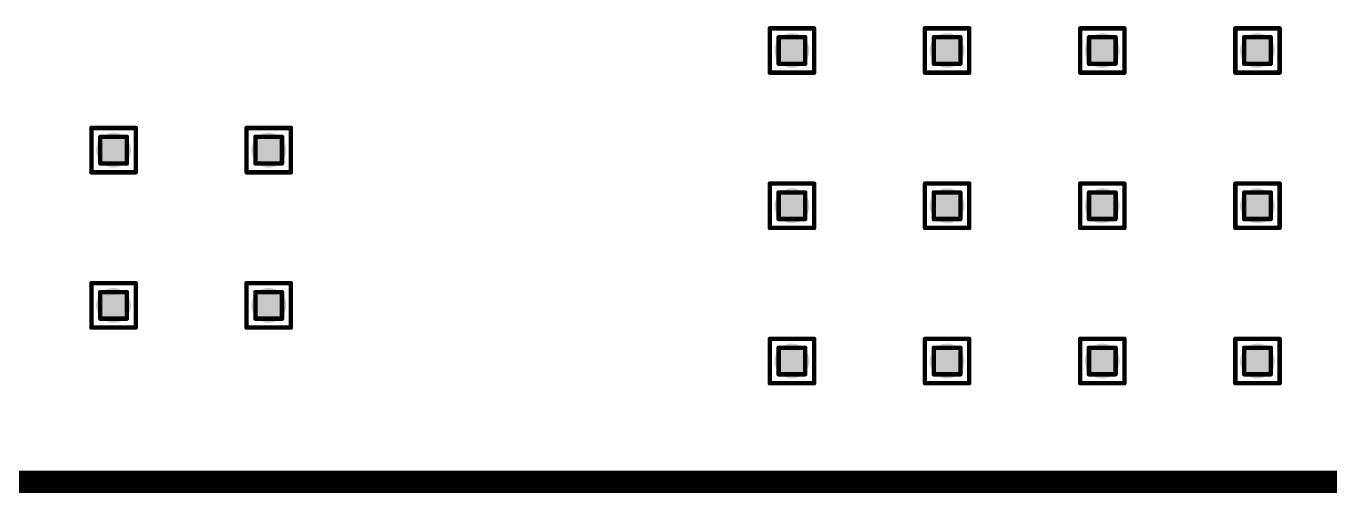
# Model space of a CAD drawing. Header units: millimetres. Extents: x -25 to 478, y -31 to 252.
# Drawn here: x 321.6 to 336.53, y -0.13 to 5.22 of the extents above; entities that cross this region are included whole.
import ezdxf

# ---------------------------------------------------------------- set-up
doc = ezdxf.new("R2010")
doc.units = ezdxf.units.MM
for name, color, linetype in [('DrillDrawing', 1, 'Continuous'), ('Mechanical1', 6, 'Continuous'), ('ViaHoleLayer', 16, 'Continuous')]:
    doc.layers.add(name, color=color, linetype=linetype)

msp = doc.modelspace()

# ---------------------------------------------------------------- hatches: boundary and pattern name
at = {"layer": 'ViaHoleLayer'}
h = msp.add_hatch(color=16, dxfattribs=at)
edge = h.paths.add_edge_path()
edge.add_arc((330.37, 4.939), 0.2, 0, 360)
h = msp.add_hatch(color=16, dxfattribs=at)
edge = h.paths.add_edge_path()
edge.add_arc((332.148, 4.939), 0.2, 0, 360)
h = msp.add_hatch(color=16, dxfattribs=at)
edge = h.paths.add_edge_path()
edge.add_arc((333.926, 4.939), 0.2, 0, 360)
h = msp.add_hatch(color=16, dxfattribs=at)
edge = h.paths.add_edge_path()
edge.add_arc((335.704, 4.939), 0.2, 0, 360)
h = msp.add_hatch(color=16, dxfattribs=at)
edge = h.paths.add_edge_path()
edge.add_arc((322.598, 3.798), 0.2, 0, 360)
h = msp.add_hatch(color=16, dxfattribs=at)
edge = h.paths.add_edge_path()
edge.add_arc((324.376, 3.798), 0.2, 0, 360)
h = msp.add_hatch(color=16, dxfattribs=at)
edge = h.paths.add_edge_path()
edge.add_arc((330.37, 3.161), 0.2, 0, 360)
h = msp.add_hatch(color=16, dxfattribs=at)
edge = h.paths.add_edge_path()
edge.add_arc((332.148, 3.161), 0.2, 0, 360)
h = msp.add_hatch(color=16, dxfattribs=at)
edge = h.paths.add_edge_path()
edge.add_arc((333.926, 3.161), 0.2, 0, 360)
h = msp.add_hatch(color=16, dxfattribs=at)
edge = h.paths.add_edge_path()
edge.add_arc((335.704, 3.161), 0.2, 0, 360)
h = msp.add_hatch(color=16, dxfattribs=at)
edge = h.paths.add_edge_path()
edge.add_arc((322.598, 2.02), 0.2, 0, 360)
h = msp.add_hatch(color=16, dxfattribs=at)
edge = h.paths.add_edge_path()
edge.add_arc((324.376, 2.02), 0.2, 0, 360)
h = msp.add_hatch(color=16, dxfattribs=at)
edge = h.paths.add_edge_path()
edge.add_arc((330.37, 1.383), 0.2, 0, 360)
h = msp.add_hatch(color=16, dxfattribs=at)
edge = h.paths.add_edge_path()
edge.add_arc((332.148, 1.383), 0.2, 0, 360)
h = msp.add_hatch(color=16, dxfattribs=at)
edge = h.paths.add_edge_path()
edge.add_arc((333.926, 1.383), 0.2, 0, 360)
h = msp.add_hatch(color=16, dxfattribs=at)
edge = h.paths.add_edge_path()
edge.add_arc((335.704, 1.383), 0.2, 0, 360)

# ---------------------------------------------------------------- linework, layer by layer
at = {"layer": 'DrillDrawing', "const_width": 0.0508}
for points in [[(330.116, 5.193), (330.624, 5.193)], [(330.116, 4.685), (330.116, 5.193)], [(330.218, 5.091), (330.523, 5.091)], [(330.218, 4.787), (330.218, 5.091)], [(330.523, 4.787), (330.523, 5.091)], [(330.624, 4.685), (330.624, 5.193)], [(331.894, 5.193), (332.402, 5.193)], [(331.894, 4.685), (331.894, 5.193)], [(331.996, 5.091), (332.301, 5.091)], [(331.996, 4.787), (331.996, 5.091)], [(332.301, 4.787), (332.301, 5.091)], [(332.402, 4.685), (332.402, 5.193)], [(333.672, 5.193), (334.18, 5.193)], [(333.672, 4.685), (333.672, 5.193)], [(333.774, 5.091), (334.079, 5.091)], [(333.774, 4.787), (333.774, 5.091)], [(334.079, 4.787), (334.079, 5.091)], [(334.18, 4.685), (334.18, 5.193)], [(335.45, 5.193), (335.958, 5.193)], [(335.45, 4.685), (335.45, 5.193)], [(335.552, 5.091), (335.857, 5.091)], [(335.552, 4.787), (335.552, 5.091)], [(335.857, 4.787), (335.857, 5.091)], [(335.958, 4.685), (335.958, 5.193)], [(330.218, 4.787), (330.523, 4.787)], [(331.996, 4.787), (332.301, 4.787)], [(333.774, 4.787), (334.079, 4.787)], [(335.552, 4.787), (335.857, 4.787)], [(330.116, 4.685), (330.624, 4.685)], [(331.894, 4.685), (332.402, 4.685)], [(333.672, 4.685), (334.18, 4.685)], [(335.45, 4.685), (335.958, 4.685)], [(322.344, 4.052), (322.852, 4.052)], [(322.344, 3.544), (322.344, 4.052)], [(322.852, 3.544), (322.852, 4.052)], [(324.122, 4.052), (324.63, 4.052)], [(324.122, 3.544), (324.122, 4.052)], [(324.63, 3.544), (324.63, 4.052)], [(322.445, 3.95), (322.75, 3.95)], [(322.445, 3.646), (322.445, 3.95)], [(322.75, 3.646), (322.75, 3.95)], [(324.223, 3.95), (324.528, 3.95)], [(324.223, 3.646), (324.223, 3.95)], [(324.528, 3.646), (324.528, 3.95)], [(322.445, 3.646), (322.75, 3.646)], [(324.223, 3.646), (324.528, 3.646)], [(322.344, 3.544), (322.852, 3.544)], [(324.122, 3.544), (324.63, 3.544)], [(330.116, 3.415), (330.624, 3.415)], [(330.116, 2.907), (330.116, 3.415)], [(330.624, 2.907), (330.624, 3.415)], [(331.894, 3.415), (332.402, 3.415)], [(331.894, 2.907), (331.894, 3.415)], [(332.402, 2.907), (332.402, 3.415)], [(333.672, 3.415), (334.18, 3.415)], [(333.672, 2.907), (333.672, 3.415)], [(334.18, 2.907), (334.18, 3.415)], [(335.45, 3.415), (335.958, 3.415)], [(335.45, 2.907), (335.45, 3.415)], [(335.958, 2.907), (335.958, 3.415)], [(330.218, 3.313), (330.523, 3.313)], [(330.218, 3.009), (330.218, 3.313)], [(330.523, 3.009), (330.523, 3.313)], [(331.996, 3.313), (332.301, 3.313)], [(331.996, 3.009), (331.996, 3.313)], [(332.301, 3.009), (332.301, 3.313)], [(333.774, 3.313), (334.079, 3.313)], [(333.774, 3.009), (333.774, 3.313)], [(334.079, 3.009), (334.079, 3.313)], [(335.552, 3.313), (335.857, 3.313)], [(335.552, 3.009), (335.552, 3.313)], [(335.857, 3.009), (335.857, 3.313)], [(330.218, 3.009), (330.523, 3.009)], [(331.996, 3.009), (332.301, 3.009)], [(333.774, 3.009), (334.079, 3.009)], [(335.552, 3.009), (335.857, 3.009)], [(330.116, 2.907), (330.624, 2.907)], [(331.894, 2.907), (332.402, 2.907)], [(333.672, 2.907), (334.18, 2.907)], [(335.45, 2.907), (335.958, 2.907)], [(322.344, 2.274), (322.852, 2.274)], [(322.344, 1.766), (322.344, 2.274)], [(322.852, 1.766), (322.852, 2.274)], [(324.122, 2.274), (324.63, 2.274)], [(324.122, 1.766), (324.122, 2.274)], [(324.63, 1.766), (324.63, 2.274)], [(322.445, 2.172), (322.75, 2.172)], [(322.445, 1.868), (322.445, 2.172)], [(322.75, 1.868), (322.75, 2.172)], [(324.223, 2.172), (324.528, 2.172)], [(324.223, 1.868), (324.223, 2.172)], [(324.528, 1.868), (324.528, 2.172)], [(322.445, 1.868), (322.75, 1.868)], [(324.223, 1.868), (324.528, 1.868)], [(322.344, 1.766), (322.852, 1.766)], [(324.122, 1.766), (324.63, 1.766)], [(330.116, 1.637), (330.624, 1.637)], [(330.116, 1.129), (330.116, 1.637)], [(330.624, 1.129), (330.624, 1.637)], [(331.894, 1.637), (332.402, 1.637)], [(331.894, 1.129), (331.894, 1.637)], [(332.402, 1.129), (332.402, 1.637)], [(333.672, 1.637), (334.18, 1.637)], [(333.672, 1.129), (333.672, 1.637)], [(334.18, 1.129), (334.18, 1.637)], [(335.45, 1.637), (335.958, 1.637)], [(335.45, 1.129), (335.45, 1.637)], [(335.958, 1.129), (335.958, 1.637)], [(330.218, 1.535), (330.523, 1.535)], [(330.218, 1.231), (330.218, 1.535)], [(330.523, 1.231), (330.523, 1.535)], [(331.996, 1.535), (332.301, 1.535)], [(331.996, 1.231), (331.996, 1.535)], [(332.301, 1.231), (332.301, 1.535)], [(333.774, 1.535), (334.079, 1.535)], [(333.774, 1.231), (333.774, 1.535)], [(334.079, 1.231), (334.079, 1.535)], [(335.552, 1.535), (335.857, 1.535)], [(335.552, 1.231), (335.552, 1.535)], [(335.857, 1.231), (335.857, 1.535)], [(330.218, 1.231), (330.523, 1.231)], [(331.996, 1.231), (332.301, 1.231)], [(333.774, 1.231), (334.079, 1.231)], [(335.552, 1.231), (335.857, 1.231)], [(330.116, 1.129), (330.624, 1.129)], [(331.894, 1.129), (332.402, 1.129)], [(333.672, 1.129), (334.18, 1.129)], [(335.45, 1.129), (335.958, 1.129)]]:
    msp.add_lwpolyline(points, dxfattribs=at)
at = {"layer": 'DrillDrawing', "const_width": 0.0254}
for points in [[(330.104, 5.193, 1), (330.129, 5.193, 1)], [(330.104, 5.193, 1), (330.129, 5.193, 1)], [(330.205, 5.091, 1), (330.231, 5.091, 1)], [(330.205, 5.091, 1), (330.231, 5.091, 1)], [(330.51, 5.091, 1), (330.535, 5.091, 1)], [(330.51, 5.091, 1), (330.535, 5.091, 1)], [(330.612, 5.193, 1), (330.637, 5.193, 1)], [(330.612, 5.193, 1), (330.637, 5.193, 1)], [(331.882, 5.193, 1), (331.907, 5.193, 1)], [(331.882, 5.193, 1), (331.907, 5.193, 1)], [(331.983, 5.091, 1), (332.009, 5.091, 1)], [(331.983, 5.091, 1), (332.009, 5.091, 1)], [(332.288, 5.091, 1), (332.313, 5.091, 1)], [(332.288, 5.091, 1), (332.313, 5.091, 1)], [(332.39, 5.193, 1), (332.415, 5.193, 1)], [(332.39, 5.193, 1), (332.415, 5.193, 1)], [(333.66, 5.193, 1), (333.685, 5.193, 1)], [(333.66, 5.193, 1), (333.685, 5.193, 1)], [(333.761, 5.091, 1), (333.787, 5.091, 1)], [(333.761, 5.091, 1), (333.787, 5.091, 1)], [(334.066, 5.091, 1), (334.091, 5.091, 1)], [(334.066, 5.091, 1), (334.091, 5.091, 1)], [(334.168, 5.193, 1), (334.193, 5.193, 1)], [(334.168, 5.193, 1), (334.193, 5.193, 1)], [(335.438, 5.193, 1), (335.463, 5.193, 1)], [(335.438, 5.193, 1), (335.463, 5.193, 1)], [(335.539, 5.091, 1), (335.565, 5.091, 1)], [(335.539, 5.091, 1), (335.565, 5.091, 1)], [(335.844, 5.091, 1), (335.869, 5.091, 1)], [(335.844, 5.091, 1), (335.869, 5.091, 1)], [(335.946, 5.193, 1), (335.971, 5.193, 1)], [(335.946, 5.193, 1), (335.971, 5.193, 1)], [(330.205, 4.787, 1), (330.231, 4.787, 1)], [(330.205, 4.787, 1), (330.231, 4.787, 1)], [(330.51, 4.787, 1), (330.535, 4.787, 1)], [(330.51, 4.787, 1), (330.535, 4.787, 1)], [(331.983, 4.787, 1), (332.009, 4.787, 1)], [(331.983, 4.787, 1), (332.009, 4.787, 1)], [(332.288, 4.787, 1), (332.313, 4.787, 1)], [(332.288, 4.787, 1), (332.313, 4.787, 1)], [(333.761, 4.787, 1), (333.787, 4.787, 1)], [(333.761, 4.787, 1), (333.787, 4.787, 1)], [(334.066, 4.787, 1), (334.091, 4.787, 1)], [(334.066, 4.787, 1), (334.091, 4.787, 1)], [(335.539, 4.787, 1), (335.565, 4.787, 1)], [(335.539, 4.787, 1), (335.565, 4.787, 1)], [(335.844, 4.787, 1), (335.869, 4.787, 1)], [(335.844, 4.787, 1), (335.869, 4.787, 1)], [(330.104, 4.685, 1), (330.129, 4.685, 1)], [(330.104, 4.685, 1), (330.129, 4.685, 1)], [(330.612, 4.685, 1), (330.637, 4.685, 1)], [(330.612, 4.685, 1), (330.637, 4.685, 1)], [(331.882, 4.685, 1), (331.907, 4.685, 1)], [(331.882, 4.685, 1), (331.907, 4.685, 1)], [(332.39, 4.685, 1), (332.415, 4.685, 1)], [(332.39, 4.685, 1), (332.415, 4.685, 1)], [(333.66, 4.685, 1), (333.685, 4.685, 1)], [(333.66, 4.685, 1), (333.685, 4.685, 1)], [(334.168, 4.685, 1), (334.193, 4.685, 1)], [(334.168, 4.685, 1), (334.193, 4.685, 1)], [(335.438, 4.685, 1), (335.463, 4.685, 1)], [(335.438, 4.685, 1), (335.463, 4.685, 1)], [(335.946, 4.685, 1), (335.971, 4.685, 1)], [(335.946, 4.685, 1), (335.971, 4.685, 1)], [(322.331, 4.052, 1), (322.357, 4.052, 1)], [(322.331, 4.052, 1), (322.357, 4.052, 1)], [(322.839, 4.052, 1), (322.865, 4.052, 1)], [(322.839, 4.052, 1), (322.865, 4.052, 1)], [(324.109, 4.052, 1), (324.135, 4.052, 1)], [(324.109, 4.052, 1), (324.135, 4.052, 1)], [(324.617, 4.052, 1), (324.643, 4.052, 1)], [(324.617, 4.052, 1), (324.643, 4.052, 1)], [(322.433, 3.95, 1), (322.458, 3.95, 1)], [(322.433, 3.95, 1), (322.458, 3.95, 1)], [(322.738, 3.95, 1), (322.763, 3.95, 1)], [(322.738, 3.95, 1), (322.763, 3.95, 1)], [(324.211, 3.95, 1), (324.236, 3.95, 1)], [(324.211, 3.95, 1), (324.236, 3.95, 1)], [(324.516, 3.95, 1), (324.541, 3.95, 1)], [(324.516, 3.95, 1), (324.541, 3.95, 1)], [(322.433, 3.646, 1), (322.458, 3.646, 1)], [(322.433, 3.646, 1), (322.458, 3.646, 1)], [(322.738, 3.646, 1), (322.763, 3.646, 1)], [(322.738, 3.646, 1), (322.763, 3.646, 1)], [(324.211, 3.646, 1), (324.236, 3.646, 1)], [(324.211, 3.646, 1), (324.236, 3.646, 1)], [(324.516, 3.646, 1), (324.541, 3.646, 1)], [(324.516, 3.646, 1), (324.541, 3.646, 1)], [(322.331, 3.544, 1), (322.357, 3.544, 1)], [(322.331, 3.544, 1), (322.357, 3.544, 1)], [(322.839, 3.544, 1), (322.865, 3.544, 1)], [(322.839, 3.544, 1), (322.865, 3.544, 1)], [(324.109, 3.544, 1), (324.135, 3.544, 1)], [(324.109, 3.544, 1), (324.135, 3.544, 1)], [(324.617, 3.544, 1), (324.643, 3.544, 1)], [(324.617, 3.544, 1), (324.643, 3.544, 1)], [(330.104, 3.415, 1), (330.129, 3.415, 1)], [(330.104, 3.415, 1), (330.129, 3.415, 1)], [(330.612, 3.415, 1), (330.637, 3.415, 1)], [(330.612, 3.415, 1), (330.637, 3.415, 1)], [(331.882, 3.415, 1), (331.907, 3.415, 1)], [(331.882, 3.415, 1), (331.907, 3.415, 1)], [(332.39, 3.415, 1), (332.415, 3.415, 1)], [(332.39, 3.415, 1), (332.415, 3.415, 1)], [(333.66, 3.415, 1), (333.685, 3.415, 1)], [(333.66, 3.415, 1), (333.685, 3.415, 1)], [(334.168, 3.415, 1), (334.193, 3.415, 1)], [(334.168, 3.415, 1), (334.193, 3.415, 1)], [(335.438, 3.415, 1), (335.463, 3.415, 1)], [(335.438, 3.415, 1), (335.463, 3.415, 1)], [(335.946, 3.415, 1), (335.971, 3.415, 1)], [(335.946, 3.415, 1), (335.971, 3.415, 1)], [(330.205, 3.313, 1), (330.231, 3.313, 1)], [(330.205, 3.313, 1), (330.231, 3.313, 1)], [(330.51, 3.313, 1), (330.535, 3.313, 1)], [(330.51, 3.313, 1), (330.535, 3.313, 1)], [(331.983, 3.313, 1), (332.009, 3.313, 1)], [(331.983, 3.313, 1), (332.009, 3.313, 1)], [(332.288, 3.313, 1), (332.313, 3.313, 1)], [(332.288, 3.313, 1), (332.313, 3.313, 1)], [(333.761, 3.313, 1), (333.787, 3.313, 1)], [(333.761, 3.313, 1), (333.787, 3.313, 1)], [(334.066, 3.313, 1), (334.091, 3.313, 1)], [(334.066, 3.313, 1), (334.091, 3.313, 1)], [(335.539, 3.313, 1), (335.565, 3.313, 1)], [(335.539, 3.313, 1), (335.565, 3.313, 1)], [(335.844, 3.313, 1), (335.869, 3.313, 1)], [(335.844, 3.313, 1), (335.869, 3.313, 1)], [(330.205, 3.009, 1), (330.231, 3.009, 1)], [(330.205, 3.009, 1), (330.231, 3.009, 1)], [(330.51, 3.009, 1), (330.535, 3.009, 1)], [(330.51, 3.009, 1), (330.535, 3.009, 1)], [(331.983, 3.009, 1), (332.009, 3.009, 1)], [(331.983, 3.009, 1), (332.009, 3.009, 1)], [(332.288, 3.009, 1), (332.313, 3.009, 1)], [(332.288, 3.009, 1), (332.313, 3.009, 1)], [(333.761, 3.009, 1), (333.787, 3.009, 1)], [(333.761, 3.009, 1), (333.787, 3.009, 1)], [(334.066, 3.009, 1), (334.091, 3.009, 1)], [(334.066, 3.009, 1), (334.091, 3.009, 1)], [(335.539, 3.009, 1), (335.565, 3.009, 1)], [(335.539, 3.009, 1), (335.565, 3.009, 1)], [(335.844, 3.009, 1), (335.869, 3.009, 1)], [(335.844, 3.009, 1), (335.869, 3.009, 1)], [(330.104, 2.907, 1), (330.129, 2.907, 1)], [(330.104, 2.907, 1), (330.129, 2.907, 1)], [(330.612, 2.907, 1), (330.637, 2.907, 1)], [(330.612, 2.907, 1), (330.637, 2.907, 1)], [(331.882, 2.907, 1), (331.907, 2.907, 1)], [(331.882, 2.907, 1), (331.907, 2.907, 1)], [(332.39, 2.907, 1), (332.415, 2.907, 1)], [(332.39, 2.907, 1), (332.415, 2.907, 1)], [(333.66, 2.907, 1), (333.685, 2.907, 1)], [(333.66, 2.907, 1), (333.685, 2.907, 1)], [(334.168, 2.907, 1), (334.193, 2.907, 1)], [(334.168, 2.907, 1), (334.193, 2.907, 1)], [(335.438, 2.907, 1), (335.463, 2.907, 1)], [(335.438, 2.907, 1), (335.463, 2.907, 1)], [(335.946, 2.907, 1), (335.971, 2.907, 1)], [(335.946, 2.907, 1), (335.971, 2.907, 1)], [(322.331, 2.274, 1), (322.357, 2.274, 1)], [(322.331, 2.274, 1), (322.357, 2.274, 1)], [(322.839, 2.274, 1), (322.865, 2.274, 1)], [(322.839, 2.274, 1), (322.865, 2.274, 1)], [(324.109, 2.274, 1), (324.135, 2.274, 1)], [(324.109, 2.274, 1), (324.135, 2.274, 1)], [(324.617, 2.274, 1), (324.643, 2.274, 1)], [(324.617, 2.274, 1), (324.643, 2.274, 1)], [(322.433, 2.172, 1), (322.458, 2.172, 1)], [(322.433, 2.172, 1), (322.458, 2.172, 1)], [(322.738, 2.172, 1), (322.763, 2.172, 1)], [(322.738, 2.172, 1), (322.763, 2.172, 1)], [(324.211, 2.172, 1), (324.236, 2.172, 1)], [(324.211, 2.172, 1), (324.236, 2.172, 1)], [(324.516, 2.172, 1), (324.541, 2.172, 1)], [(324.516, 2.172, 1), (324.541, 2.172, 1)], [(322.433, 1.868, 1), (322.458, 1.868, 1)], [(322.433, 1.868, 1), (322.458, 1.868, 1)], [(322.738, 1.868, 1), (322.763, 1.868, 1)], [(322.738, 1.868, 1), (322.763, 1.868, 1)], [(324.211, 1.868, 1), (324.236, 1.868, 1)], [(324.211, 1.868, 1), (324.236, 1.868, 1)], [(324.516, 1.868, 1), (324.541, 1.868, 1)], [(324.516, 1.868, 1), (324.541, 1.868, 1)], [(322.331, 1.766, 1), (322.357, 1.766, 1)], [(322.331, 1.766, 1), (322.357, 1.766, 1)], [(322.839, 1.766, 1), (322.865, 1.766, 1)], [(322.839, 1.766, 1), (322.865, 1.766, 1)], [(324.109, 1.766, 1), (324.135, 1.766, 1)], [(324.109, 1.766, 1), (324.135, 1.766, 1)], [(324.617, 1.766, 1), (324.643, 1.766, 1)], [(324.617, 1.766, 1), (324.643, 1.766, 1)], [(330.104, 1.637, 1), (330.129, 1.637, 1)], [(330.104, 1.637, 1), (330.129, 1.637, 1)], [(330.612, 1.637, 1), (330.637, 1.637, 1)], [(330.612, 1.637, 1), (330.637, 1.637, 1)], [(331.882, 1.637, 1), (331.907, 1.637, 1)], [(331.882, 1.637, 1), (331.907, 1.637, 1)], [(332.39, 1.637, 1), (332.415, 1.637, 1)], [(332.39, 1.637, 1), (332.415, 1.637, 1)], [(333.66, 1.637, 1), (333.685, 1.637, 1)], [(333.66, 1.637, 1), (333.685, 1.637, 1)], [(334.168, 1.637, 1), (334.193, 1.637, 1)], [(334.168, 1.637, 1), (334.193, 1.637, 1)], [(335.438, 1.637, 1), (335.463, 1.637, 1)], [(335.438, 1.637, 1), (335.463, 1.637, 1)], [(335.946, 1.637, 1), (335.971, 1.637, 1)], [(335.946, 1.637, 1), (335.971, 1.637, 1)], [(330.205, 1.535, 1), (330.231, 1.535, 1)], [(330.205, 1.535, 1), (330.231, 1.535, 1)], [(330.51, 1.535, 1), (330.535, 1.535, 1)], [(330.51, 1.535, 1), (330.535, 1.535, 1)], [(331.983, 1.535, 1), (332.009, 1.535, 1)], [(331.983, 1.535, 1), (332.009, 1.535, 1)], [(332.288, 1.535, 1), (332.313, 1.535, 1)], [(332.288, 1.535, 1), (332.313, 1.535, 1)], [(333.761, 1.535, 1), (333.787, 1.535, 1)], [(333.761, 1.535, 1), (333.787, 1.535, 1)], [(334.066, 1.535, 1), (334.091, 1.535, 1)], [(334.066, 1.535, 1), (334.091, 1.535, 1)], [(335.539, 1.535, 1), (335.565, 1.535, 1)], [(335.539, 1.535, 1), (335.565, 1.535, 1)], [(335.844, 1.535, 1), (335.869, 1.535, 1)], [(335.844, 1.535, 1), (335.869, 1.535, 1)], [(330.205, 1.231, 1), (330.231, 1.231, 1)], [(330.205, 1.231, 1), (330.231, 1.231, 1)], [(330.51, 1.231, 1), (330.535, 1.231, 1)], [(330.51, 1.231, 1), (330.535, 1.231, 1)], [(331.983, 1.231, 1), (332.009, 1.231, 1)], [(331.983, 1.231, 1), (332.009, 1.231, 1)], [(332.288, 1.231, 1), (332.313, 1.231, 1)], [(332.288, 1.231, 1), (332.313, 1.231, 1)], [(333.761, 1.231, 1), (333.787, 1.231, 1)], [(333.761, 1.231, 1), (333.787, 1.231, 1)], [(334.066, 1.231, 1), (334.091, 1.231, 1)], [(334.066, 1.231, 1), (334.091, 1.231, 1)], [(335.539, 1.231, 1), (335.565, 1.231, 1)], [(335.539, 1.231, 1), (335.565, 1.231, 1)], [(335.844, 1.231, 1), (335.869, 1.231, 1)], [(335.844, 1.231, 1), (335.869, 1.231, 1)], [(330.104, 1.129, 1), (330.129, 1.129, 1)], [(330.104, 1.129, 1), (330.129, 1.129, 1)], [(330.612, 1.129, 1), (330.637, 1.129, 1)], [(330.612, 1.129, 1), (330.637, 1.129, 1)], [(331.882, 1.129, 1), (331.907, 1.129, 1)], [(331.882, 1.129, 1), (331.907, 1.129, 1)], [(332.39, 1.129, 1), (332.415, 1.129, 1)], [(332.39, 1.129, 1), (332.415, 1.129, 1)], [(333.66, 1.129, 1), (333.685, 1.129, 1)], [(333.66, 1.129, 1), (333.685, 1.129, 1)], [(334.168, 1.129, 1), (334.193, 1.129, 1)], [(334.168, 1.129, 1), (334.193, 1.129, 1)], [(335.438, 1.129, 1), (335.463, 1.129, 1)], [(335.438, 1.129, 1), (335.463, 1.129, 1)], [(335.946, 1.129, 1), (335.971, 1.129, 1)], [(335.946, 1.129, 1), (335.971, 1.129, 1)]]:
    msp.add_lwpolyline(points, format="xyb", close=True, dxfattribs=at)
at = {"layer": 'Mechanical1', "const_width": 0.254}
msp.add_lwpolyline([(0, 0), (375, 0)], dxfattribs=at)

doc.saveas('drawing.dxf')
